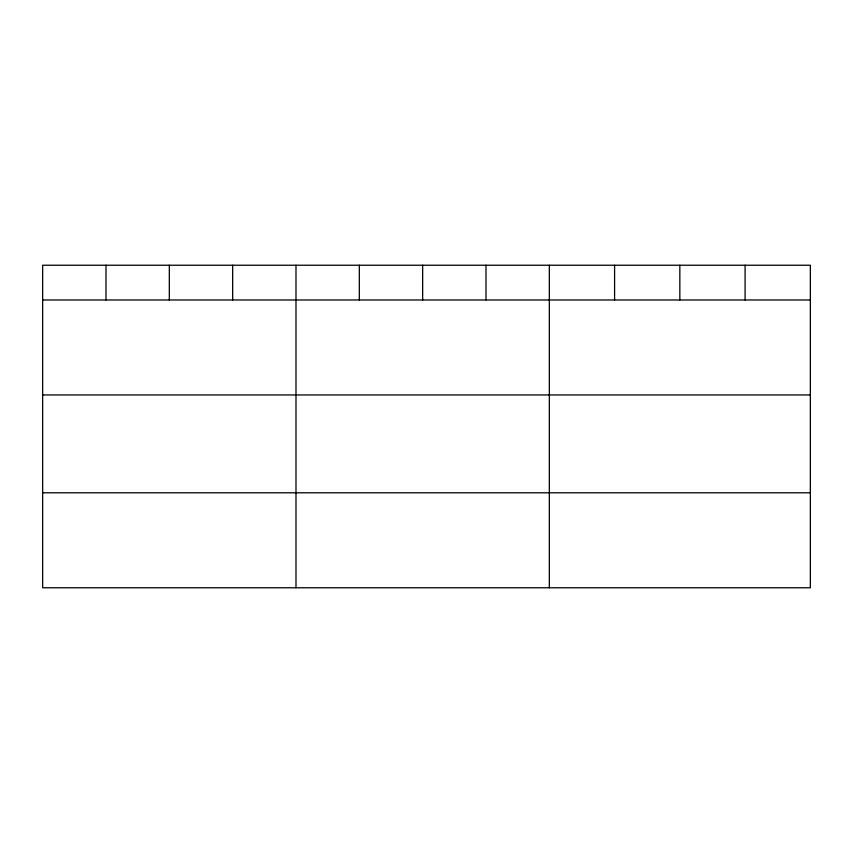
<?xml version="1.0" encoding="UTF-8"?>
<svg xmlns="http://www.w3.org/2000/svg" width="853" height="853" viewBox="0 0 853 853"><rect width="100%" height="100%" fill="white"/><g stroke="black" fill="none" stroke-linecap="round" stroke-linejoin="round"><path stroke-width="1.28" d="M810.35 299.979L810.35 587.77L42.65 587.77L42.65 265.23L810.35 265.23L810.35 299.979L42.65 299.979M42.65 394.95L810.35 394.95M42.65 492.799L810.35 492.799M745.095 265.23L745.095 299.979M679.841 265.23L679.841 299.979M614.586 265.23L614.586 299.979M549.332 265.23L549.332 587.77M485.997 265.23L485.997 299.979M422.661 265.23L422.661 299.979M359.326 265.23L359.326 299.979M295.991 265.23L295.991 587.77M232.656 265.23L232.656 299.979M169.321 265.23L169.321 299.979M105.985 265.23L105.985 299.979"/></g></svg>
